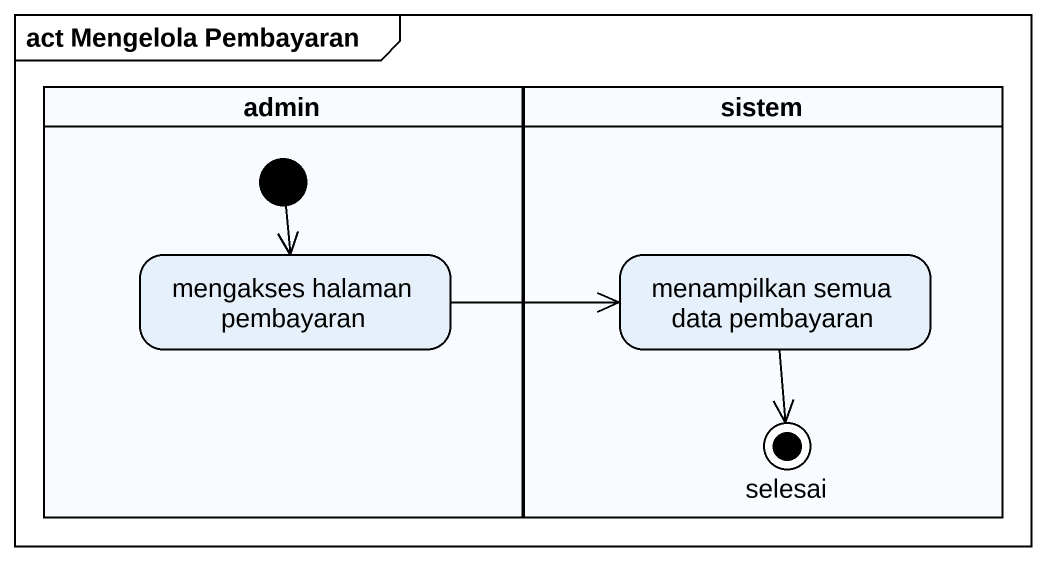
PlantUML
@startuml
mainframe act Mengelola Pembayaran
hide empty description
state admin <<partition>> {
  state "mengakses halaman pembayaran" as mengakses_halaman_pembayaran
  [*] --> mengakses_halaman_pembayaran
}
state sistem <<partition>> {
  state "menampilkan semua data pembayaran" as menampilkan_semua_data
  state selesai <<end>>
}
mengakses_halaman_pembayaran -right-> menampilkan_semua_data
menampilkan_semua_data --> selesai
@enduml
